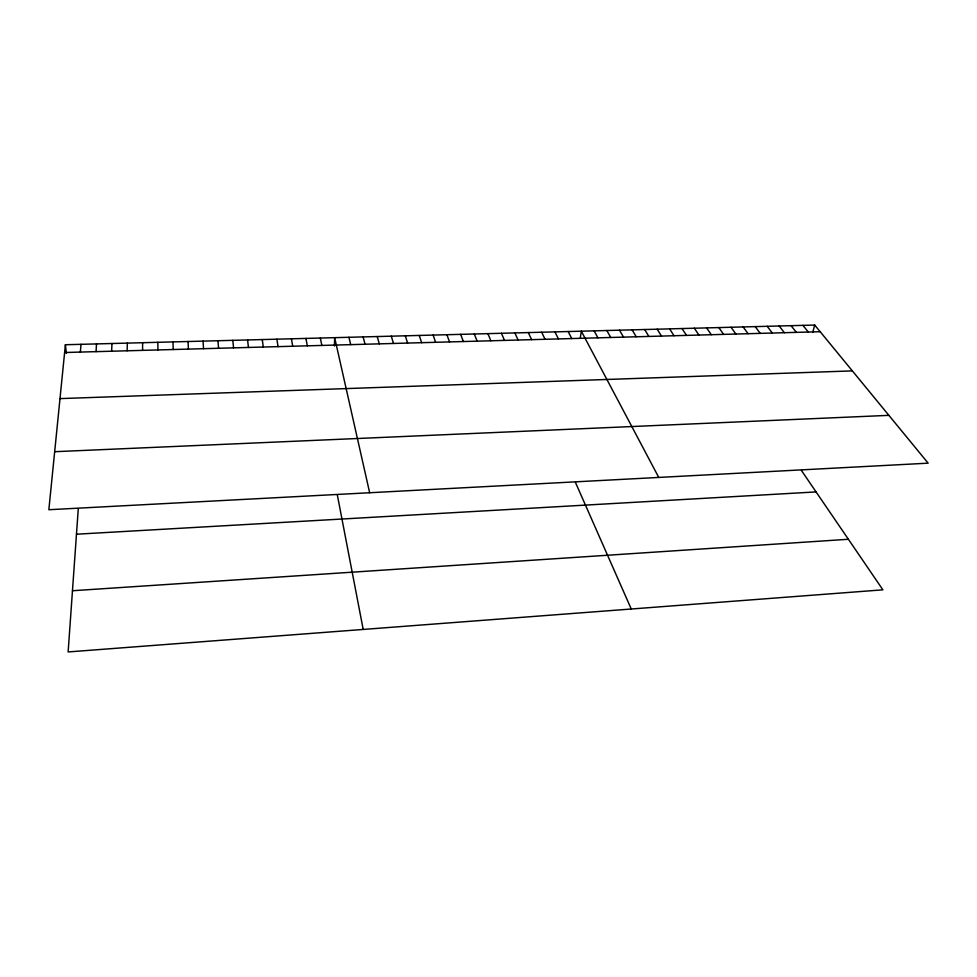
<?xml version="1.0" encoding="UTF-8"?>
<svg xmlns="http://www.w3.org/2000/svg" width="977" height="977" viewBox="0 0 977 977"><rect width="100%" height="100%" fill="white"/><g stroke="black" fill="none" stroke-linecap="round" stroke-linejoin="round"><path stroke-width="1.47" d="M142.581 350.364L142.63 342.707M127.144 350.792L127.34 343.11M334.439 346.005L334.659 337.663L369.66 492.738M111.634 351.219L111.976 343.513M96.039 351.647L96.528 343.916M78.27 508.858L68.134 651.94L882.89 589.827L801.445 470.487M80.37 352.086L81.006 344.331M65.398 344.734L48.85 509.725L928.15 463.171L814.72 325.06L65.398 344.734L66.399 353.43M580.301 337.871L581.327 331.191L658.754 477.423M812.717 332.4L814.72 325.06M72.469 590.743L848.39 539.267M76.475 534.211L816.076 491.919M54.675 451.704L888.875 415.347M60 398.604L852.359 370.881M64.616 352.514L820.192 331.716M802.923 325.365L808.309 332.046M791.065 325.671L796.365 332.375M779.157 325.988L784.372 332.705M767.201 326.306L772.331 333.035M755.197 326.623L760.228 333.365M743.131 326.929L748.077 333.707M731.016 327.258L735.876 334.036M718.852 327.576L723.615 334.378M706.627 327.893L711.293 334.708M694.342 328.211L698.921 335.05M682.007 328.541L686.501 335.392M669.624 328.87L674.02 335.746M657.179 329.188L661.478 336.088M644.673 329.518L648.887 336.43M632.119 329.847L636.222 336.784M619.503 330.177L623.521 337.126M606.839 330.519L610.747 337.48M594.114 330.849L597.924 337.834M568.162 331.533L571.765 338.555M554.936 331.875L558.441 338.921M541.661 332.229L545.056 339.288M528.313 332.583L531.598 339.666M514.903 332.925L518.079 340.033M575.477 482.479L631.252 609.013M501.433 333.279L504.498 340.411M487.889 333.633L490.857 340.778M474.297 334L477.142 341.156M460.631 334.354L463.367 341.535M446.904 334.72L449.518 341.926M433.104 335.074L435.608 342.304M419.243 335.441L421.624 342.683M405.308 335.807L407.58 343.074M391.313 336.173L393.475 343.464M377.256 336.54L379.284 343.855M363.126 336.918L365.032 344.246M348.923 337.285L350.706 344.637M320.322 338.042L321.86 345.431M337.37 495.107L363.2 629.444M305.911 338.421L307.315 345.834M291.427 338.799L292.709 346.237M276.882 339.178L278.042 346.64M262.251 339.569L263.289 347.043M247.56 339.947L248.463 347.458M232.795 340.338L233.564 347.861M217.956 340.729L218.592 348.276M203.045 341.12L203.534 348.691M188.048 341.51L188.414 349.107M172.99 341.913L173.21 349.522M157.847 342.304L157.932 349.949"/></g></svg>
